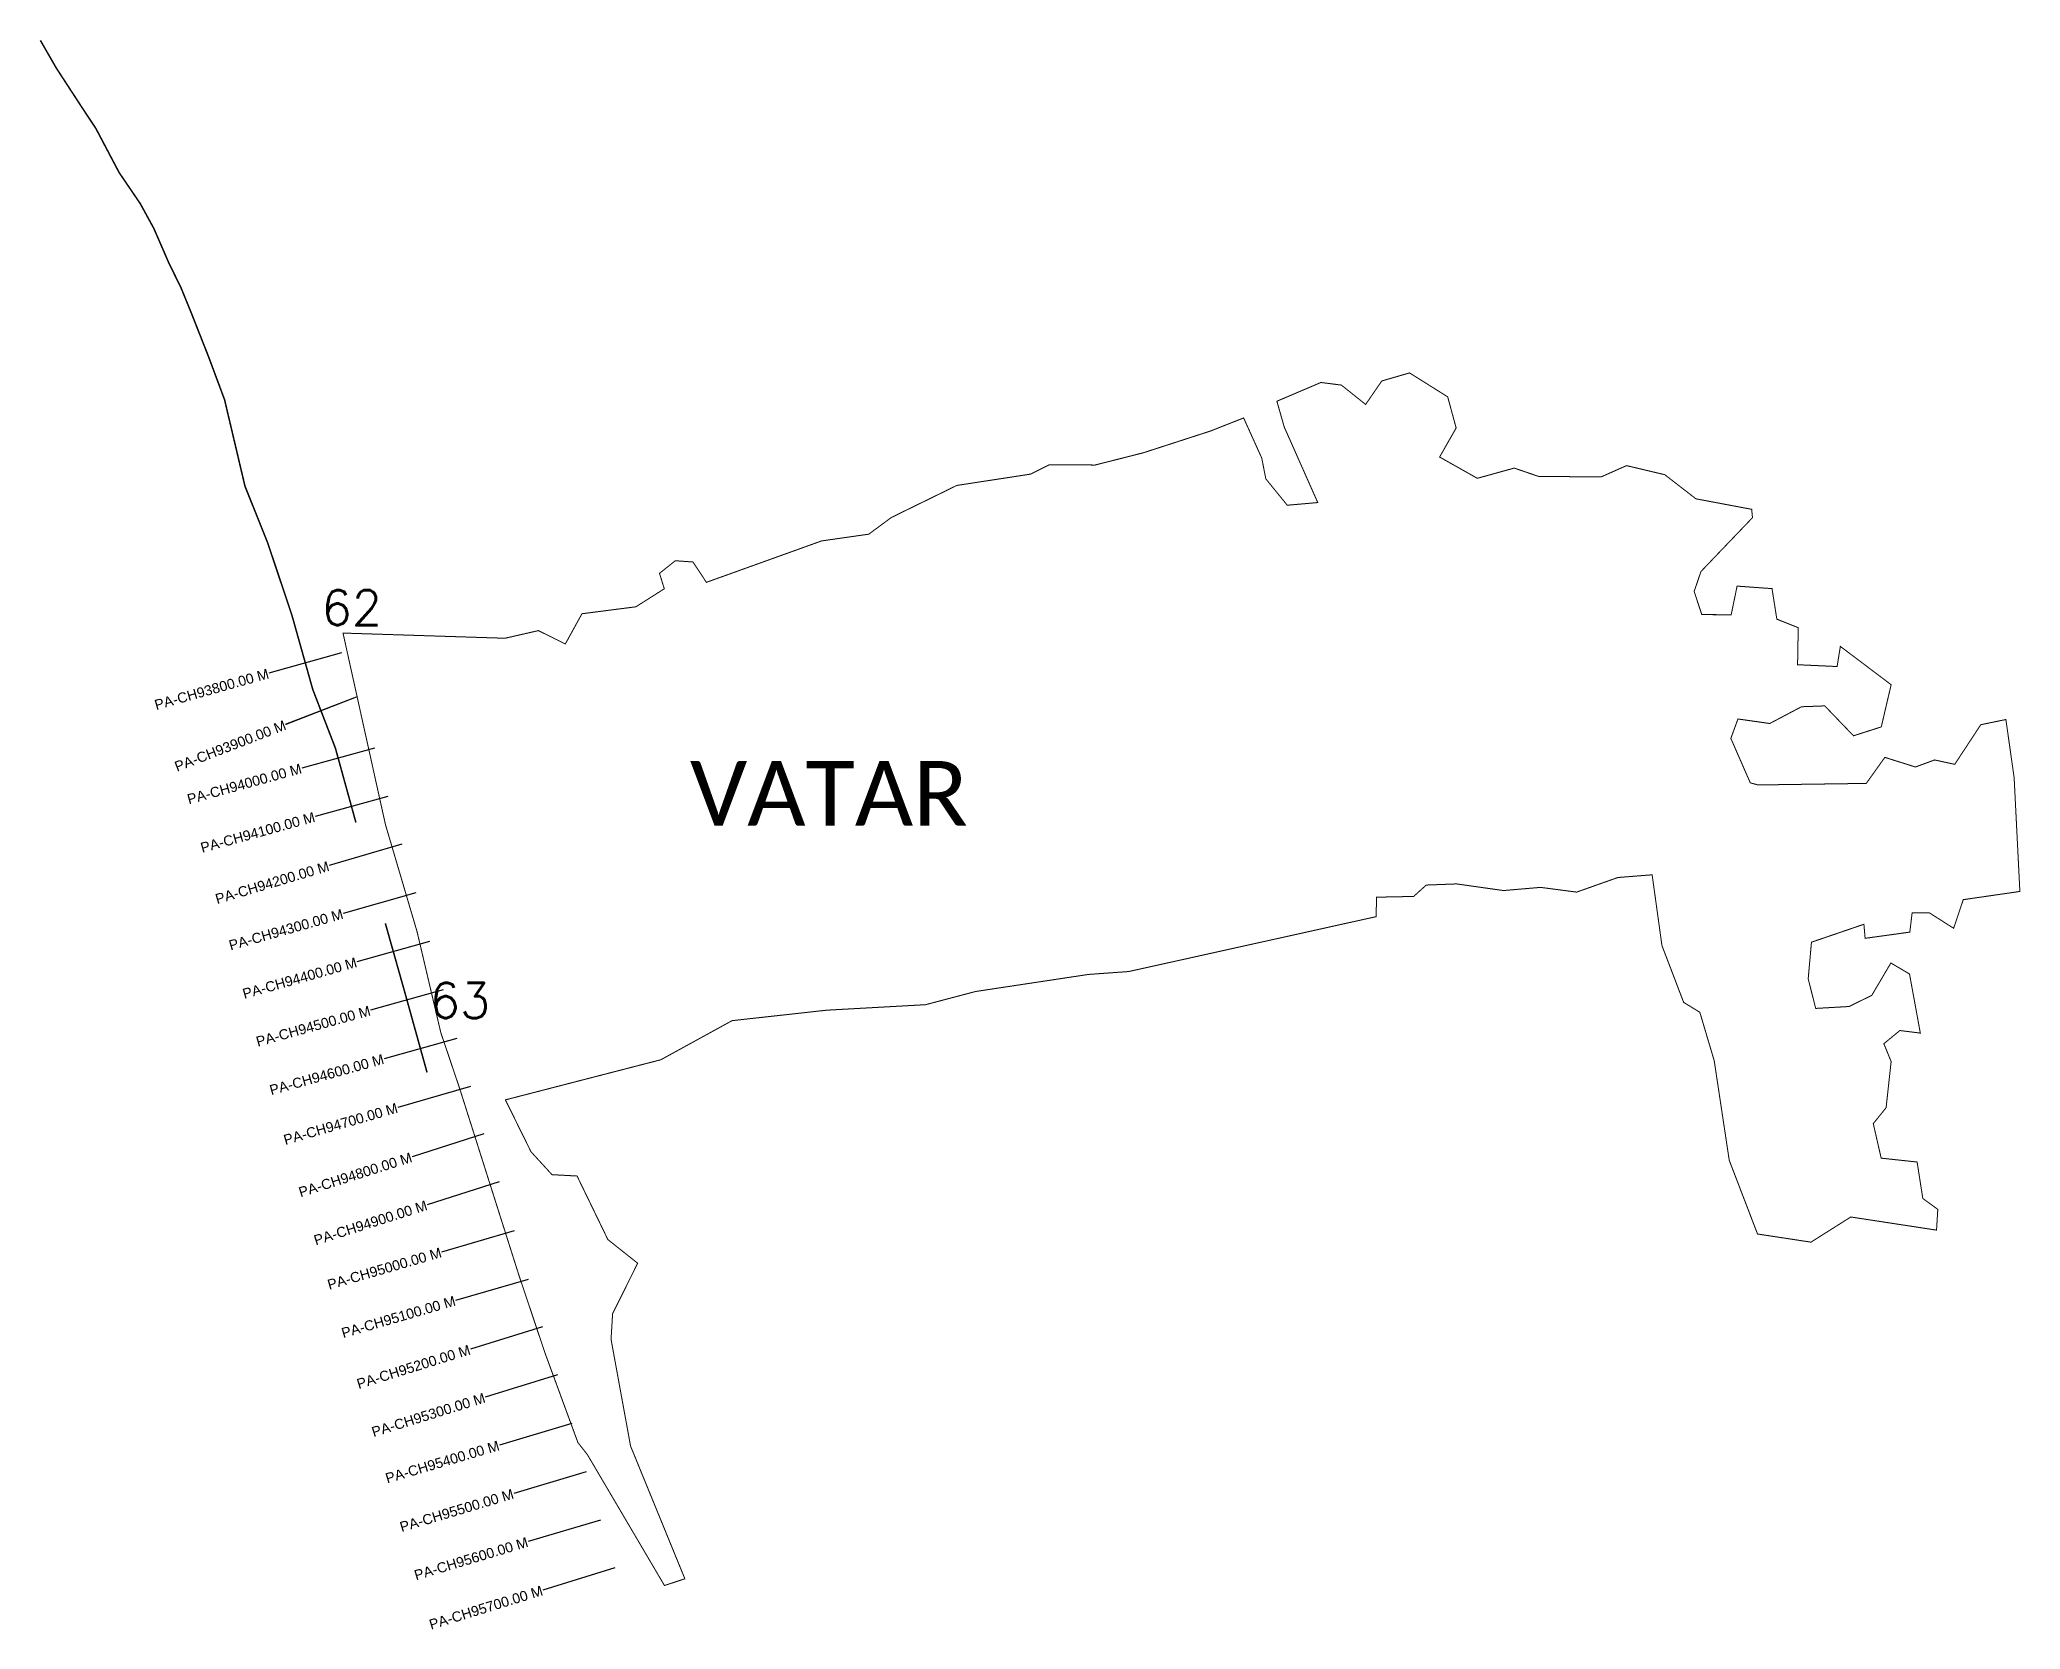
# Model space of a CAD drawing. Header units: metres. Extents: x 263352 to 267287, y 2149620 to 2152778.
import ezdxf
from ezdxf.enums import TextEntityAlignment as Align

# ---------------------------------------------------------------- set-up
doc = ezdxf.new("R2010")
doc.units = ezdxf.units.M
for name, color, linetype in [('CS', 134, 'Continuous'), ('CSMark', 6, 'Continuous'), ('NATURALLY PROTECTED', 3, 'Continuous'), ('VILLAGE NAME', 250, 'Continuous')]:
    doc.layers.add(name, color=color, linetype=linetype)
doc.styles.add('DynamicDimensions', font='arial.ttf')
doc.styles.get("Standard").update_dxf_attribs({"font": 'simplex.shx'})

msp = doc.modelspace()

# ---------------------------------------------------------------- linework, layer by layer
at = {"color": 6, "const_width": 2, "flags": 128}
msp.add_lwpolyline([(263954.4, 2151599.2), (264276.3, 2151588.9), (264342.8, 2151604.1), (264396.1, 2151577.5), (264429.2, 2151637.6), (264536.4, 2151651.4), (264592.8, 2151687.2), (264583.3, 2151717.8), (264614.6, 2151742.9), (264649.8, 2151740.4), (264676.5, 2151700), (264905.4, 2151782.3), (264999.1, 2151795.7), (265043.9, 2151828.8), (265174, 2151892.5), (265320.5, 2151915), (265357.6, 2151933.5), (265448.8, 2151933.1), (265544.6, 2151957.4), (265678, 2152000.6), (265743.9, 2152026.6), (265779.9, 2151947), (265788, 2151905.6), (265830.6, 2151853.2), (265891.2, 2151858.5), (265824.7, 2152008.4), (265810, 2152059.8), (265897.5, 2152097.1), (265938.2, 2152091.9), (265986.3, 2152053.4), (266018.4, 2152100.1), (266073.6, 2152116.1), (266149.4, 2152068.5), (266166.2, 2152006.6), (266133.3, 2151949), (266208.2, 2151906.7), (266281.7, 2151927), (266329.4, 2151910.6), (266453.8, 2151909.3), (266504.7, 2151931.9), (266580.6, 2151913.9), (266642.7, 2151865.9), (266753.4, 2151845.1), (266755, 2151828.5), (266652.6, 2151721.5), (266639.1, 2151681.9), (266654.3, 2151635.8), (266712.7, 2151635.7), (266724.4, 2151692.5), (266793.8, 2151687.5), (266803.4, 2151626.8), (266845.9, 2151609.9), (266844.6, 2151536.3), (266923.1, 2151532.7), (266929.6, 2151572.7), (267030.5, 2151496.6), (267010.9, 2151412.7), (266955.7, 2151395.1), (266898.6, 2151454.5), (266852.3, 2151452.8), (266789.3, 2151419.5), (266726.1, 2151428.5), (266712, 2151389.9), (266750.7, 2151301.5), (266766.3, 2151297.4), (266981.1, 2151300.5), (267018, 2151352.2), (267078.8, 2151333.1), (267116.9, 2151347.1), (267156.9, 2151338.4), (267208.6, 2151417.1), (267258.5, 2151427.4), (267274.9, 2151311.8), (267286.3, 2151085.8), (267173.8, 2151069.5), (267154.7, 2151012.6), (267106.8, 2151043.1), (267072.2, 2151043.1), (267067.6, 2151005), (266978.8, 2150992.7), (266976.4, 2151020.6), (266872.2, 2150985), (266865.7, 2150912.3), (266880.6, 2150853.4), (266946.8, 2150857.2), (266992, 2150879.3), (267030, 2150943.7), (267067, 2150921.8), (267088.5, 2150804.4), (267047.9, 2150809.5), (267016, 2150783.3), (267030.5, 2150747.9), (267020.5, 2150656.1), (266995, 2150624.5), (267010.7, 2150555.9), (267082.1, 2150548.2), (267093.4, 2150475.9), (267123.2, 2150454.1), (267120.7, 2150412.9), (266950.3, 2150439), (266871.2, 2150389), (266765, 2150405.2), (266708.8, 2150551.7), (266679, 2150749.3), (266650.4, 2150845.7), (266618.2, 2150865.5), (266575.1, 2150978.3), (266555.6, 2151118.9), (266487.5, 2151113.5), (266405.6, 2151084.5), (266333.8, 2151093.9), (266260.2, 2151087.6), (266167, 2151100.8), (266106.7, 2151098.5), (266081.8, 2151075.9), (266008.1, 2151074.4), (266007.1, 2151035.7), (265515.7, 2150926.7), (265435.4, 2150920.9), (265211.2, 2150887), (265111.9, 2150860.8), (264915.7, 2150849.9), (264727.5, 2150829.1), (264585.9, 2150751.4), (264277.1, 2150671.7), (264328, 2150568.5), (264369.6, 2150523.1), (264419.5, 2150520.4), (264480.7, 2150394.1), (264539.9, 2150347.1), (264490.1, 2150247), (264487, 2150195.9), (264525.8, 2149983.7), (264633.7, 2149720.1), (264593.1, 2149706.8), (264439.9, 2149967), (264421.2, 2149990.7), (264355.9, 2150168.4), (264303.4, 2150324.9), (264185.7, 2150695.8), (264148.7, 2150805.5), (264101.6, 2151005.7), (264038.7, 2151218.8), (263954.4, 2151599.2)], dxfattribs=at)
at = {"layer": 'CS'}
for p, q in [((263951.7, 2151560), (263807.3, 2151519.5)), ((263980.6, 2151471.9), (263839.7, 2151417.4)), ((263980.6, 2151471.9), (263840.7, 2151417.8)), ((264017.1, 2151370.8), (263872.4, 2151331)), ((264017.1, 2151370.8), (263872.4, 2151331)), ((264017.1, 2151370.8), (263872.4, 2151331)), ((264043.6, 2151274.4), (263899, 2151234.6)), ((264043.6, 2151274.4), (263899, 2151234.6)), ((264043.6, 2151274.4), (263899, 2151234.6)), ((264071, 2151179.8), (263927.2, 2151137.1)), ((264071, 2151179.8), (263927.2, 2151137.1)), ((264071, 2151179.8), (263927.2, 2151137.1)), ((264099.3, 2151082.9), (263955, 2151042.1)), ((264099.3, 2151082.9), (263955, 2151042.1)), ((264099.3, 2151082.9), (263955, 2151042.1)), ((264126.5, 2150986.6), (263982.2, 2150945.8)), ((264126.5, 2150986.6), (263982.2, 2150945.8)), ((264126.5, 2150986.6), (263982.2, 2150945.8)), ((264153.7, 2150890.1), (264009.2, 2150849.9)), ((264180.5, 2150793.7), (264036, 2150753.5)), ((264180.5, 2150793.7), (264036, 2150753.5)), ((264207.4, 2150698.1), (264063.3, 2150656.6)), ((264207.4, 2150698.1), (264063.3, 2150656.6)), ((264234.5, 2150604), (264091.6, 2150558.6)), ((264264.8, 2150508.7), (264121.8, 2150463.3)), ((264294.4, 2150411.2), (264150.3, 2150369.4)), ((264322.2, 2150315.1), (264178.2, 2150273.4)), ((264350.8, 2150220.7), (264207.5, 2150176.3)), ((264380.4, 2150125.2), (264237.1, 2150080.8)), ((264409.1, 2150028.4), (264265.3, 2149985.9)), ((264437.4, 2149932.7), (264293.7, 2149889.8)), ((264466, 2149836.9), (264322.3, 2149794)), ((264494.8, 2149741.8), (264351.5, 2149697.7))]:
    msp.add_line(p, q, dxfattribs=at)
at = {"layer": 'NATURALLY PROTECTED', "const_width": 3, "flags": 128}
for points in [[(263353.1, 2152776.8), (263384.4, 2152722.3), (263436.9, 2152641.7), (263463.2, 2152602.1), (263509.5, 2152514.3), (263551.7, 2152452.2), (263578.3, 2152403.6), (263584.4, 2152389.7), (263608.8, 2152333.5), (263632.1, 2152286.3), (263653.1, 2152234.9), (263687, 2152148.9), (263719, 2152063.1), (263759.6, 2151891.1), (263805, 2151777.7), (263853, 2151634.3), (263894.3, 2151487.1), (263939.3, 2151370.5), (263980, 2151222.9)], [(264038.5, 2151022.5), (264077.3, 2150885), (264121.4, 2150726.2)]]:
    msp.add_lwpolyline(points, dxfattribs=at)

# ---------------------------------------------------------------- texts
at = {"char_height": 70, "attachment_point": 1}
for s, width, insert in [('62', 313.236, (263911.9, 2151684.7)), ('63', 95.172, (264126.8, 2150904.2))]:
    msp.add_mtext_dynamic_manual_height_columns(s, width=width, gutter_width=1, heights=[0], dxfattribs=dict(at, insert=insert))
at = {"layer": 'CSMark', "style": 'DynamicDimensions'}
for s, rotation, p in [('PA-CH93800.00 M', 15.6813, (263806.3, 2151519.2)), ('PA-CH93900.00 M', 21.1287, (263839.7, 2151417.4)), ('PA-CH94000.00 M', 15.4075, (263871.5, 2151330.7)), ('PA-CH94100.00 M', 15.4075, (263898, 2151234.3)), ('PA-CH94200.00 M', 16.5384, (263926.2, 2151136.8)), ('PA-CH94300.00 M', 15.7716, (263954, 2151041.8)), ('PA-CH94400.00 M', 15.7716, (263981.2, 2150945.6)), ('PA-CH94500.00 M', 15.5407, (264008.2, 2150849.6)), ('PA-CH94600.00 M', 15.5407, (264035, 2150753.3)), ('PA-CH94700.00 M', 16.0518, (264062.3, 2150656.4)), ('PA-CH94800.00 M', 17.6029, (264090.6, 2150558.3)), ('PA-CH94900.00 M', 17.6029, (264120.8, 2150463)), ('PA-CH95000.00 M', 16.1645, (264149.4, 2150369.1)), ('PA-CH95100.00 M', 16.1645, (264177.2, 2150273.1)), ('PA-CH95200.00 M', 17.2213, (264206.5, 2150176)), ('PA-CH95300.00 M', 17.2213, (264236.1, 2150080.5)), ('PA-CH95400.00 M', 16.4548, (264264.3, 2149985.6)), ('PA-CH95500.00 M', 16.6312, (264292.7, 2149889.5)), ('PA-CH95600.00 M', 16.6312, (264321.3, 2149793.7)), ('PA-CH95700.00 M', 17.0899, (264350.5, 2149697.4))]:
    msp.add_text(s, height=20, rotation=rotation, dxfattribs=at).set_placement(p, align=Align.MIDDLE_RIGHT)
at = {"layer": 'VILLAGE NAME', "insert": (264643.8, 2151345.1), "char_height": 128.647, "attachment_point": 1}
msp.add_mtext_dynamic_manual_height_columns('{\\fCalibri|b0|i0|c0|p34;VATAR}', width=737.615, gutter_width=643.2, heights=[0], dxfattribs=at)

doc.saveas('drawing.dxf')
